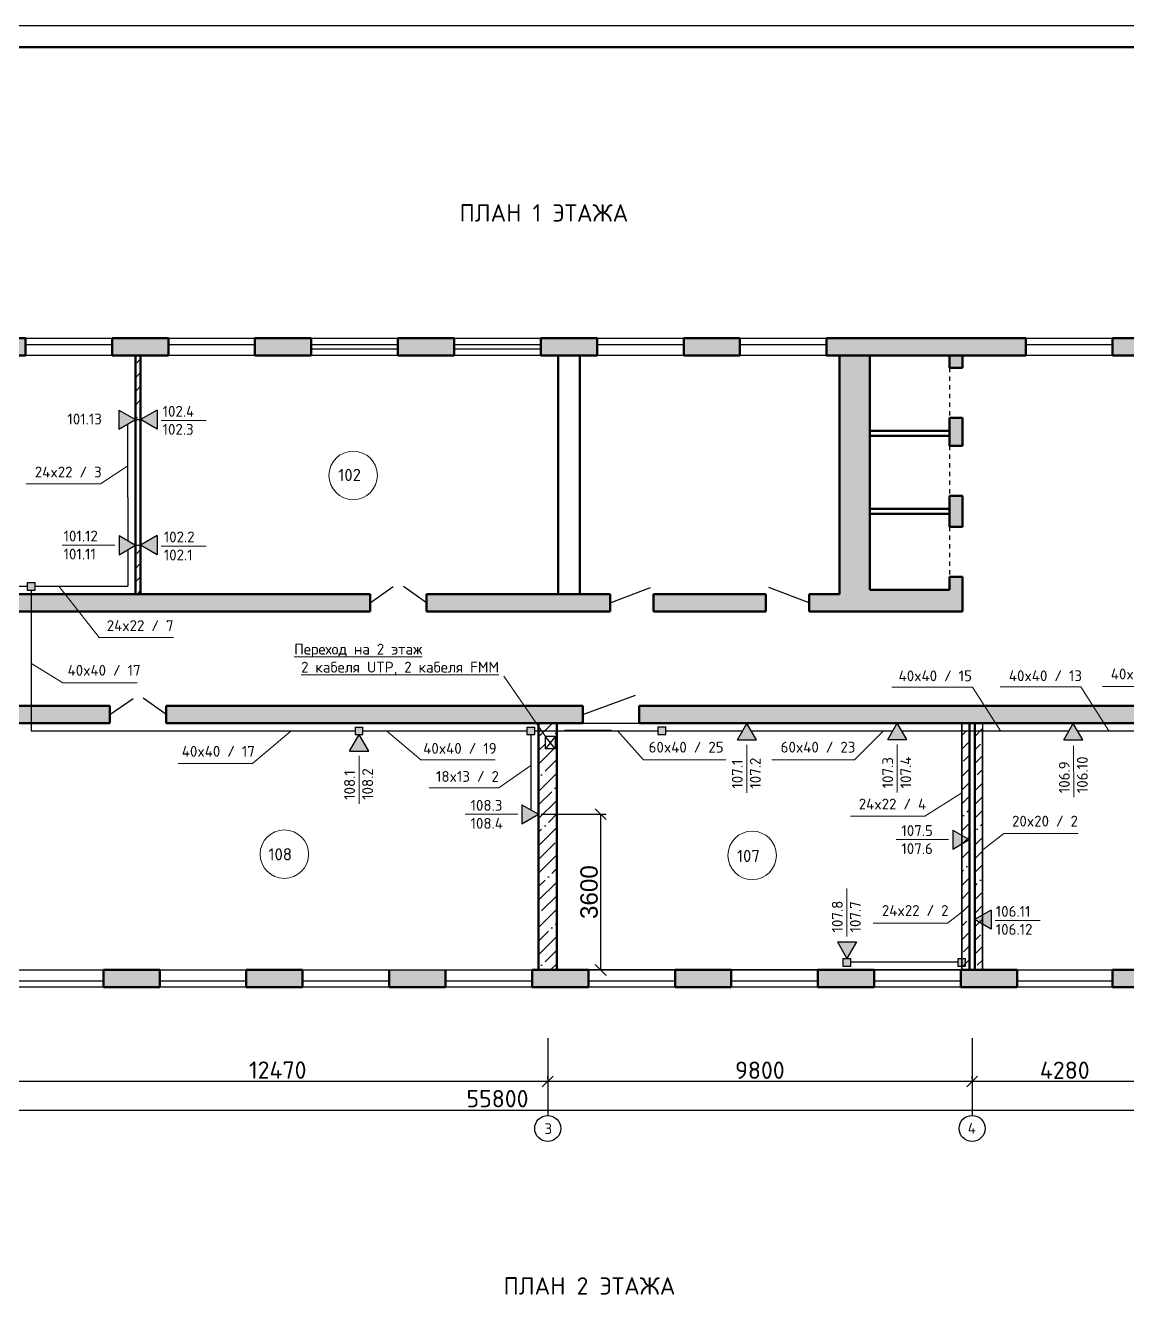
# Model space of a CAD drawing. Header units: millimetres. Extents: x -1090 to -245, y 2149 to 3399.
# Drawn here: x -780.8 to -526.3, y 3106.3 to 3399.4 of the extents above; entities that cross this region are included whole.
import ezdxf

# ---------------------------------------------------------------- set-up
doc = ezdxf.new("R2010")
doc.units = ezdxf.units.MM
doc.linetypes.add('JIS_02_1.0', pattern=[2, 1, -1])
for name, color, linetype, lineweight in [('LAN SKS', 200, 'Continuous', 25), ('lines', 246, 'Continuous', 9), ('Names', 40, 'Continuous', 13), ('NUM Room', 13, 'Continuous', 13), ('Shkaf', 176, 'Continuous', 40), ('Окна', 2, 'Continuous', 30), ('Стенки', 3, 'Continuous', 50)]:
    doc.layers.add(name, color=color, linetype=linetype, lineweight=lineweight)
for name, color, linetype in [('Ramka', 7, 'Continuous'), ('rozetki', 7, 'Continuous'), ('размеры', 130, 'Continuous')]:
    doc.layers.add(name, color=color, linetype=linetype)
doc.styles.add('lenka', font='isocpeur.ttf')
doc.styles.get("Standard").update_dxf_attribs({"font": 'arial.ttf'})
doc.dimstyles.new('100', dxfattribs={"dimtxt": 4, "dimasz": 2.5, "dimexe": 1.25, "dimexo": 0.625, "dimtad": 1, "dimdec": 0, "dimlfac": 100, "dimtxsty": 'Standard', "dimblk": 'OBLIQUE', "dimcen": 2.5, "dimadec": 0, "dimazin": 0, "dimtfac": 1, "dimtdec": 0, "dimtmove": 0, "dimatfit": 3, "dimldrblk": 'OPEN90', "dimfxl": 1, "dimarcsym": 0})

# ---------------------------------------------------------------- blocks, each defined once
blk = doc.blocks.new('_Oblique')
at = {"color": 0, "linetype": 'ByBlock', "lineweight": -2}
blk.add_line((-0.5, -0.5), (0.5, 0.5), dxfattribs=at)
blk = doc.blocks.new('*D7')
at = {"layer": 'размеры', "color": 0, "lineweight": -2, "transparency": 16777216}
for p, q in [((-660.21, 3165.56), (-660.21, 3154.29)), ((-784.91, 3156.16), (-784.91, 3156.79)), ((-660.21, 3155.54), (-784.91, 3155.54))]:
    blk.add_line(p, q, dxfattribs=at)
at = {"layer": 'размеры', "color": 0, "lineweight": -2, "transparency": 16777216, "xscale": 2.5, "yscale": 2.5, "zscale": 2.5, "rotation": 180}
blk.add_blockref('_Oblique', (-784.91, 3155.54), dxfattribs=at)
at = {"layer": 'размеры', "color": 0, "lineweight": -2, "transparency": 16777216, "xscale": 2.5, "yscale": 2.5, "zscale": 2.5}
blk.add_blockref('_Oblique', (-660.21, 3155.54), dxfattribs=at)
at = {"layer": 'размеры', "color": 0, "transparency": 16777216, "insert": (-722.56, 3158.19), "char_height": 4, "attachment_point": 5, "style": 'lenka'}
blk.add_mtext('12470', dxfattribs=at)
blk = doc.blocks.new('_Open90')
at = {"color": 0, "linetype": 'ByBlock', "lineweight": -2}
for p, q in [((0, 0), (-1, 0)), ((-0.5, 0.5), (0, 0)), ((0, 0), (-0.5, -0.5))]:
    blk.add_line(p, q, dxfattribs=at)
blk = doc.blocks.new('*D8')
at = {"layer": 'размеры', "color": 0, "lineweight": -2, "transparency": 16777216}
for p, q in [((-562.21, 3165.56), (-562.21, 3154.29)), ((-660.21, 3156.16), (-660.21, 3156.79)), ((-562.21, 3155.54), (-660.21, 3155.54))]:
    blk.add_line(p, q, dxfattribs=at)
at = {"layer": 'размеры', "color": 0, "lineweight": -2, "transparency": 16777216, "xscale": 2.5, "yscale": 2.5, "zscale": 2.5, "rotation": 180}
blk.add_blockref('_Oblique', (-660.21, 3155.54), dxfattribs=at)
at = {"layer": 'размеры', "color": 0, "lineweight": -2, "transparency": 16777216, "xscale": 2.5, "yscale": 2.5, "zscale": 2.5}
blk.add_blockref('_Oblique', (-562.21, 3155.54), dxfattribs=at)
at = {"layer": 'размеры', "color": 0, "transparency": 16777216, "insert": (-611.21, 3158.16), "char_height": 4, "attachment_point": 5, "style": 'lenka'}
blk.add_mtext('9800', dxfattribs=at)
blk = doc.blocks.new('*D9')
at = {"layer": 'размеры', "color": 0, "lineweight": -2, "transparency": 16777216}
for p, q in [((-519.41, 3165.56), (-519.41, 3154.29)), ((-562.21, 3156.16), (-562.21, 3156.79)), ((-519.41, 3155.54), (-562.21, 3155.54))]:
    blk.add_line(p, q, dxfattribs=at)
at = {"layer": 'размеры', "color": 0, "lineweight": -2, "transparency": 16777216, "xscale": 2.5, "yscale": 2.5, "zscale": 2.5, "rotation": 180}
blk.add_blockref('_Oblique', (-562.21, 3155.54), dxfattribs=at)
at = {"layer": 'размеры', "color": 0, "lineweight": -2, "transparency": 16777216, "xscale": 2.5, "yscale": 2.5, "zscale": 2.5}
blk.add_blockref('_Oblique', (-519.41, 3155.54), dxfattribs=at)
at = {"layer": 'размеры', "color": 0, "transparency": 16777216, "insert": (-540.81, 3158.16), "char_height": 4, "attachment_point": 5, "style": 'lenka'}
blk.add_mtext('4280', dxfattribs=at)
blk = doc.blocks.new('*D34')
at = {"layer": 'размеры', "color": 0, "lineweight": -2, "transparency": 16777216}
for p, q in [((-661.74, 3217.27), (-646.73, 3217.27)), ((-647.98, 3181.3), (-647.98, 3217.27)), ((-657.49, 3181.3), (-646.73, 3181.3))]:
    blk.add_line(p, q, dxfattribs=at)
at = {"layer": 'размеры', "color": 0, "lineweight": -2, "transparency": 16777216, "xscale": 2.5, "yscale": 2.5, "zscale": 2.5}
for p, rotation in [((-647.98, 3217.27), 90), ((-647.98, 3181.3), 270)]:
    blk.add_blockref('_Oblique', p, dxfattribs=dict(at, rotation=rotation))
at = {"layer": 'размеры', "color": 0, "transparency": 16777216, "insert": (-650.65, 3199.28), "char_height": 4, "attachment_point": 5, "rotation": 90}
blk.add_mtext('3600', dxfattribs=at)
blk = doc.blocks.new('*D40')
at = {"layer": 'размеры', "color": 0, "lineweight": -2, "transparency": 16777216}
for p, q in [((-950.81, 3165.56), (-950.81, 3147.72)), ((-392.81, 3165.56), (-392.81, 3147.72)), ((-950.81, 3148.97), (-392.81, 3148.97))]:
    blk.add_line(p, q, dxfattribs=at)
at = {"layer": 'размеры', "color": 0, "lineweight": -2, "transparency": 16777216, "xscale": 2.5, "yscale": 2.5, "zscale": 2.5, "rotation": 180}
blk.add_blockref('_Oblique', (-950.81, 3148.97), dxfattribs=at)
at = {"layer": 'размеры', "color": 0, "lineweight": -2, "transparency": 16777216, "xscale": 2.5, "yscale": 2.5, "zscale": 2.5}
blk.add_blockref('_Oblique', (-392.81, 3148.97), dxfattribs=at)
at = {"layer": 'размеры', "color": 0, "transparency": 16777216, "insert": (-671.81, 3151.59), "char_height": 4, "attachment_point": 5, "style": 'lenka'}
blk.add_mtext('55800', dxfattribs=at)

msp = doc.modelspace()

# ---------------------------------------------------------------- hatches: boundary and pattern name
at = {"ltscale": 60}
h = msp.add_hatch(dxfattribs=at)
h.set_pattern_fill('ANSI35', color=0, scale=0.7, style=0)
h.set_pattern_definition([(45, (-10.2303, 246.908), (-3.1430896, 3.1430896), []), (45, (-7.0872, 246.908), (-3.1430896, 3.1430896), [5.55625, -1.11125, 0, -1.11125])])
edge = h.paths.add_edge_path()
edge.add_line((-912.733, 3323.168), (-912.733, 3327.168))
edge.add_arc((-903.848, 3278.068), 49.897, 100.25723, 168.439)
edge.add_line((-952.733, 3288.068), (-951.314, 3288.103))
edge.add_line((-951.314, 3288.103), (-948.733, 3288.068))
edge.add_arc((-903.872, 3278.068), 45.962, 101.11588, 167.43367, ccw=False)
h.paths.add_polyline_path([(-879.733, 3327.168), (-892.733, 3327.168), (-892.733, 3323.168), (-879.733, 3323.168)])
h.paths.add_polyline_path([(-846.733, 3327.168), (-859.733, 3327.168), (-859.733, 3323.168), (-846.733, 3323.168)])
h.paths.add_polyline_path([(-813.733, 3327.168), (-826.733, 3327.168), (-826.733, 3323.168), (-813.733, 3323.168)])
h.paths.add_polyline_path([(-780.733, 3327.168), (-793.733, 3327.168), (-793.733, 3323.168), (-780.733, 3323.168)])
h.paths.add_polyline_path([(-747.733, 3327.168), (-760.733, 3327.168), (-760.733, 3323.168), (-747.733, 3323.168)])
h.paths.add_polyline_path([(-714.733, 3327.168), (-727.733, 3327.168), (-727.733, 3323.168), (-714.733, 3323.168)])
h.paths.add_polyline_path([(-681.733, 3327.168), (-694.733, 3327.168), (-694.733, 3323.168), (-681.733, 3323.168)])
h.paths.add_polyline_path([(-648.733, 3327.168), (-661.733, 3327.168), (-661.733, 3323.168), (-648.733, 3323.168)])
h.paths.add_polyline_path([(-615.733, 3327.168), (-628.733, 3327.168), (-628.733, 3323.168), (-615.733, 3323.168)])
h.paths.add_polyline_path([(-549.733, 3327.168), (-582.733, 3327.168), (-595.733, 3327.168), (-595.733, 3323.168), (-592.733, 3323.168), (-582.733, 3323.168), (-549.733, 3323.168)])
h.paths.add_polyline_path([(-516.733, 3327.168), (-529.733, 3327.168), (-529.733, 3323.168), (-516.733, 3323.168)])
h.paths.add_polyline_path([(-483.733, 3327.168), (-496.733, 3327.168), (-496.733, 3323.168), (-483.733, 3323.168)])
h.paths.add_polyline_path([(-450.733, 3327.168), (-463.733, 3327.168), (-463.733, 3323.168), (-450.733, 3323.168)])
edge = h.paths.add_edge_path()
edge.add_line((-430.733, 3327.168), (-430.733, 3323.168))
edge.add_arc((-439.594, 3278.068), 45.962, 12.56633, 78.88412, ccw=False)
edge.add_line((-394.733, 3288.068), (-390.733, 3288.068))
edge.add_arc((-439.618, 3278.068), 49.897, 11.561, 79.74277)
h.paths.add_polyline_path([(-390.819, 3268.068), (-390.733, 3268.068), (-390.733, 3279.068), (-394.814, 3279.103), (-394.814, 3268.103), (-442.933, 3268.068), (-442.933, 3264.068), (-390.819, 3264.347), (-390.819, 3268.254)])
edge = h.paths.add_edge_path()
edge.add_line((-390.733, 3218.268), (-392.233, 3218.268))
edge.add_line((-392.233, 3218.268), (-394.733, 3218.268))
edge.add_arc((-442.025, 3228.268), 48.337, 283.50918, 348.06047, ccw=False)
edge.add_line((-430.733, 3181.268), (-430.733, 3177.268))
edge.add_arc((-441.995, 3228.268), 52.229, 282.45295, 348.96169)
h.paths.add_polyline_path([(-450.733, 3181.268), (-463.733, 3181.268), (-463.733, 3177.268), (-450.733, 3177.268)])
h.paths.add_polyline_path([(-483.733, 3181.268), (-496.733, 3181.268), (-496.733, 3177.268), (-483.733, 3177.268)])
h.paths.add_polyline_path([(-516.733, 3181.268), (-529.733, 3181.268), (-529.733, 3177.268), (-516.733, 3177.268)])
h.paths.add_polyline_path([(-551.733, 3181.268), (-564.733, 3181.268), (-564.733, 3177.268), (-551.733, 3177.268)])
h.paths.add_polyline_path([(-584.733, 3181.268), (-597.733, 3181.268), (-597.733, 3177.268), (-584.733, 3177.268)])
h.paths.add_polyline_path([(-617.733, 3181.268), (-621.733, 3181.268), (-630.733, 3181.268), (-630.733, 3177.268), (-617.733, 3177.268)])
h.paths.add_polyline_path([(-650.733, 3181.268), (-663.733, 3181.268), (-663.733, 3177.268), (-650.733, 3177.268)])
h.paths.add_polyline_path([(-683.733, 3181.268), (-696.733, 3181.268), (-696.733, 3177.268), (-683.733, 3177.268)])
h.paths.add_polyline_path([(-716.733, 3181.268), (-729.733, 3181.268), (-729.733, 3177.268), (-716.733, 3177.268)])
h.paths.add_polyline_path([(-749.733, 3181.268), (-762.733, 3181.268), (-762.733, 3177.268), (-749.733, 3177.268)])
h.paths.add_polyline_path([(-782.733, 3181.268), (-795.733, 3181.268), (-795.733, 3177.268), (-782.733, 3177.268)])
h.paths.add_polyline_path([(-815.733, 3181.268), (-828.733, 3181.268), (-828.733, 3177.268), (-815.733, 3177.268)])
h.paths.add_polyline_path([(-848.733, 3181.268), (-861.733, 3181.268), (-861.733, 3177.268), (-848.733, 3177.268)])
h.paths.add_polyline_path([(-881.733, 3181.268), (-894.733, 3181.268), (-894.733, 3177.268), (-881.733, 3177.268)])
edge = h.paths.add_edge_path()
edge.add_line((-948.733, 3218.268), (-952.733, 3218.268))
edge.add_arc((-900.825, 3228.268), 52.862, 190.90438, 254.74613)
edge.add_line((-914.733, 3177.268), (-914.733, 3179.268))
edge.add_line((-914.733, 3179.268), (-914.733, 3181.268))
edge.add_arc((-900.718, 3228.268), 49.045, 191.76479, 253.3962, ccw=False)
h.paths.add_polyline_path([(-453.019, 3242.268), (-453.019, 3238.268), (-394.733, 3238.268), (-394.733, 3227.268), (-390.733, 3227.268), (-390.814, 3242.303), (-390.814, 3227.303), (-394.796, 3242.454)])
h.paths.add_polyline_path([(-948.814, 3242.268), (-882.696, 3238.268), (-825.133, 3238.268), (-825.133, 3242.268)])
h.paths.add_polyline_path([(-882.696, 3238.268), (-948.814, 3242.268), (-948.814, 3279.08), (-952.814, 3279.125), (-952.733, 3238.268), (-952.733, 3227.268), (-948.733, 3227.268), (-948.733, 3238.268)])
h = msp.add_hatch(dxfattribs=at)
h.set_pattern_fill('ANSI35', color=0, scale=0.7, style=0)
h.set_pattern_definition([(45, (-10.2507, 246.957), (-3.1430896, 3.1430896), []), (45, (-7.1076, 246.957), (-3.1430896, 3.1430896), [5.55625, -1.11125, 0, -1.11125])])
h.paths.add_polyline_path([(-828.703, 3268.117), (-948.814, 3268.117), (-948.814, 3264.117), (-828.703, 3264.117)])
h.paths.add_polyline_path([(-701.194, 3268.117), (-718.153, 3268.117), (-815.703, 3268.117), (-815.703, 3264.117), (-701.194, 3264.117)])
h.paths.add_polyline_path([(-761.314, 3242.303), (-810.153, 3242.317), (-810.153, 3238.309), (-785.353, 3238.309), (-785.353, 3238.317), (-784.153, 3238.317), (-784.153, 3238.309), (-761.314, 3238.303)])
h.paths.add_polyline_path([(-704.655, 3242.317), (-748.314, 3242.303), (-748.314, 3238.303), (-698.656, 3238.303)])
h.paths.add_polyline_path([(-664.848, 3242.317), (-704.655, 3242.317), (-698.656, 3238.303), (-661.853, 3238.303)])
h.paths.add_polyline_path([(-659.531, 3268.117), (-688.214, 3268.103), (-688.214, 3264.103), (-659.531, 3264.117)])
h.paths.add_polyline_path([(-645.753, 3268.117), (-652.753, 3268.117), (-659.531, 3268.117), (-659.531, 3264.117), (-645.753, 3264.117)])
h.paths.add_polyline_path([(-656.289, 3242.317), (-664.848, 3242.317), (-661.853, 3238.303), (-656.289, 3238.303)])
h.paths.add_polyline_path([(-652.053, 3242.317), (-656.289, 3242.317), (-656.289, 3238.303), (-652.053, 3238.303)])
h.paths.add_polyline_path([(-609.753, 3268.117), (-635.753, 3268.117), (-635.753, 3264.117), (-609.753, 3264.117)])
h.paths.add_polyline_path([(-578.414, 3242.317), (-592.753, 3242.317), (-639.053, 3242.317), (-639.053, 3238.317), (-579.753, 3238.317), (-572.437, 3238.317)])
h.paths.add_polyline_path([(-564.366, 3272.117), (-567.366, 3272.117), (-567.366, 3269.117), (-585.753, 3269.117), (-585.753, 3323.217), (-592.753, 3323.217), (-592.753, 3268.117), (-599.753, 3268.117), (-599.753, 3264.117), (-564.366, 3264.117)])
h.paths.add_polyline_path([(-462.953, 3242.317), (-513.753, 3242.317), (-546.753, 3242.317), (-578.414, 3242.317), (-572.437, 3238.317), (-562.753, 3238.317), (-546.753, 3238.317), (-513.753, 3238.317), (-462.953, 3238.317), (-462.953, 3240.317)])
h.paths.add_polyline_path([(-564.366, 3290.817), (-567.366, 3290.817), (-567.366, 3287.817), (-567.366, 3283.617), (-564.366, 3283.617)], flags=17)
h.paths.add_polyline_path([(-564.366, 3308.817), (-567.366, 3308.817), (-567.366, 3305.817), (-567.366, 3302.317), (-564.366, 3302.317)], flags=17)
h.paths.add_polyline_path([(-564.366, 3323.217), (-567.366, 3323.217), (-567.366, 3320.317), (-564.366, 3320.317)], flags=17)
h.paths.add_polyline_path([(-489.953, 3323.217), (-494.953, 3323.217), (-494.953, 3264.117), (-479.953, 3264.117), (-479.953, 3268.117), (-489.953, 3268.117)])
h.paths.add_polyline_path([(-452.953, 3268.117), (-469.953, 3268.117), (-469.953, 3264.117), (-452.953, 3264.117)])
h = msp.add_hatch(dxfattribs=at)
h.set_pattern_fill('ANSI35', color=0, scale=0.7, style=0)
h.paths.add_polyline_path([(-754.214, 3323.203), (-755.414, 3323.203), (-755.414, 3308.408), (-754.214, 3308.408)])
h = msp.add_hatch(dxfattribs=at)
h.set_pattern_fill('ANSI35', color=0, scale=0.7, style=0)
h.paths.add_polyline_path([(-754.214, 3279.402), (-754.215, 3279.402), (-755.407, 3279.401), (-755.414, 3279.397), (-755.414, 3268.103), (-754.214, 3268.103)])
h = msp.add_hatch(dxfattribs=at)
h.set_pattern_fill('ANSI35', color=0, scale=0.7, style=0)
h.paths.add_polyline_path([(-658.114, 3233.771), (-658.469, 3233.771), (-658.469, 3232.333), (-660.742, 3232.333), (-660.742, 3235.21), (-661.648, 3236.525), (-662.314, 3236.525), (-662.314, 3209.917), (-662.314, 3188.21), (-662.314, 3181.303), (-658.114, 3181.303)])
h.paths.add_polyline_path([(-658.114, 3236.525), (-661.648, 3236.525), (-660.742, 3235.21), (-658.469, 3235.21), (-658.469, 3233.771), (-658.114, 3233.771)], flags=17)
h.paths.add_polyline_path([(-658.114, 3238.303), (-659.314, 3238.303), (-662.314, 3238.303), (-662.314, 3237.492), (-661.648, 3236.525), (-658.114, 3236.525)])
h.paths.add_polyline_path([(-662.314, 3237.492), (-662.314, 3236.525), (-661.648, 3236.525)])
h = msp.add_hatch(dxfattribs=at)
h.set_pattern_fill('ANSI35', color=0, scale=0.7, style=0)
h.paths.add_polyline_path([(-564.592, 3238.303), (-562.814, 3238.303), (-562.814, 3181.303), (-564.592, 3181.303)])
h.paths.add_polyline_path([(-561.614, 3238.303), (-559.836, 3238.303), (-559.836, 3181.303), (-561.614, 3181.303)])
at = {"layer": 'rozetki'}
h = msp.add_hatch(color=0, dxfattribs=at)
h.paths.add_polyline_path([(-944.96, 3272.396), (-944.96, 3276.812), (-948.766, 3274.633)])
h.paths.add_polyline_path([(-903.187, 3271.973), (-907.603, 3271.973), (-905.424, 3268.166)])
h.paths.add_polyline_path([(-863.303, 3271.975), (-867.719, 3271.975), (-865.54, 3268.169)])
h.paths.add_polyline_path([(-935.91, 3305.693), (-932.837, 3308.864), (-937.086, 3309.948)])
h.paths.add_polyline_path([(-755.414, 3279.397), (-755.414, 3279.406), (-759.213, 3281.58), (-759.213, 3277.164)])
h.paths.add_polyline_path([(-750.409, 3281.581), (-754.214, 3279.403), (-754.214, 3279.402), (-750.409, 3277.165)])
h.paths.add_polyline_path([(-759.223, 3306.171), (-755.417, 3308.408), (-759.223, 3310.587)])
h.paths.add_polyline_path([(-750.409, 3310.579), (-754.214, 3308.401), (-754.214, 3308.4), (-750.409, 3306.163)])
h.paths.add_polyline_path([(-703.781, 3235.643), (-705.96, 3231.836), (-701.544, 3231.836)])
h.paths.add_polyline_path([(-666.167, 3215.028), (-662.361, 3217.265), (-666.167, 3219.444)])
h.paths.add_polyline_path([(-614.238, 3238.231), (-616.416, 3234.425), (-612, 3234.425)])
h.paths.add_polyline_path([(-577.256, 3234.498), (-579.493, 3238.303), (-579.495, 3238.303), (-581.672, 3234.498)])
h.paths.add_polyline_path([(-566.674, 3209.203), (-562.868, 3211.44), (-566.674, 3213.618)])
h.paths.add_polyline_path([(-593.327, 3187.772), (-591.149, 3183.966), (-588.911, 3187.772)])
h.paths.add_polyline_path([(-557.832, 3190.689), (-557.832, 3195.105), (-561.614, 3192.941), (-561.614, 3192.912)])
h.paths.add_polyline_path([(-536.606, 3234.436), (-538.844, 3238.242), (-541.022, 3234.436)])
h.paths.add_polyline_path([(-499.798, 3238.3), (-501.976, 3234.494), (-497.56, 3234.494)])
h.paths.add_polyline_path([(-512.297, 3190.583), (-516.103, 3188.404), (-512.297, 3186.167)])
h.paths.add_polyline_path([(-465.517, 3185.634), (-461.711, 3187.872), (-465.517, 3190.05)])
h.paths.add_polyline_path([(-465.526, 3212.763), (-461.72, 3215), (-465.526, 3217.179)])
h.paths.add_polyline_path([(-454.014, 3185.642), (-454.014, 3190.058), (-457.815, 3187.882), (-457.815, 3187.876)])
h.paths.add_polyline_path([(-455.097, 3228.346), (-451.291, 3226.109), (-451.291, 3230.525)])
h.paths.add_polyline_path([(-401.315, 3235.684), (-401.315, 3231.268), (-397.509, 3233.506)])
h.paths.add_polyline_path([(-793.824, 3312.77), (-793.824, 3308.354), (-790.018, 3310.592)])
h = msp.add_hatch(color=0, dxfattribs=at)
h.paths.add_polyline_path([(-831.558, 3270.743), (-833.358, 3270.743), (-833.358, 3268.999), (-831.558, 3268.999)])
h.paths.add_polyline_path([(-778.59, 3270.741), (-780.39, 3270.741), (-780.39, 3268.997), (-778.59, 3268.997)])
h.paths.add_polyline_path([(-788.209, 3311.553), (-790.009, 3311.553), (-790.009, 3309.809), (-788.209, 3309.809)])
h.paths.add_polyline_path([(-702.879, 3237.389), (-704.679, 3237.389), (-704.679, 3235.645), (-702.879, 3235.645)])
h.paths.add_polyline_path([(-663.205, 3237.385), (-665.005, 3237.385), (-665.005, 3235.641), (-663.205, 3235.641)])
h.paths.add_polyline_path([(-632.965, 3237.414), (-634.765, 3237.414), (-634.765, 3235.67), (-632.965, 3235.67)])
h.paths.add_polyline_path([(-563.716, 3183.951), (-565.516, 3183.951), (-565.516, 3182.207), (-563.716, 3182.207)])
h.paths.add_polyline_path([(-590.232, 3183.959), (-592.032, 3183.959), (-592.032, 3182.215), (-590.232, 3182.215)])
h.paths.add_polyline_path([(-516.151, 3237.401), (-517.951, 3237.401), (-517.951, 3235.657), (-516.151, 3235.657)])
h.paths.add_polyline_path([(-516.121, 3189.271), (-517.921, 3189.271), (-517.921, 3187.527), (-516.121, 3187.527)])
h.paths.add_polyline_path([(-459.902, 3188.833), (-461.702, 3188.833), (-461.702, 3187.089), (-459.902, 3187.089)])
h.paths.add_polyline_path([(-459.911, 3215.962), (-461.712, 3215.962), (-461.712, 3214.218), (-459.911, 3214.218)])
h.paths.add_polyline_path([(-455.114, 3229.213), (-456.915, 3229.213), (-456.915, 3227.469), (-455.114, 3227.469)])
h.paths.add_polyline_path([(-395.701, 3234.467), (-397.501, 3234.467), (-397.501, 3232.723), (-395.701, 3232.723)])
h.paths.add_polyline_path([(-480.1, 3237.408), (-481.001, 3236.536), (-480.1, 3235.664)])
h.paths.add_polyline_path([(-480.1, 3237.408), (-481.901, 3237.408), (-481.001, 3236.536)])
h.paths.add_polyline_path([(-481.001, 3236.536), (-481.901, 3237.408), (-481.901, 3235.664)])
h.paths.add_polyline_path([(-481.001, 3236.536), (-481.901, 3235.664), (-480.1, 3235.664)])

# ---------------------------------------------------------------- linework, layer by layer
at = {"color": 0, "linetype": 'JIS_02_1.0'}
for p, q in [((-567.427, 3320.303), (-567.427, 3308.803)), ((-567.427, 3302.303), (-567.427, 3290.803)), ((-567.427, 3283.603), (-567.427, 3272.103))]:
    msp.add_line(p, q, dxfattribs=at)
at = {"color": 0}
for p, q in [((-701.214, 3266.103), (-695.892, 3269.834)), ((-688.214, 3266.103), (-693.513, 3269.867)), ((-645.814, 3266.103), (-636.442, 3269.591)), ((-599.814, 3266.103), (-609.185, 3269.594)), ((-761.314, 3240.303), (-755.973, 3244.006)), ((-748.314, 3240.303), (-753.615, 3244.065)), ((-652.114, 3240.303), (-639.902, 3244.759))]:
    msp.add_line(p, q, dxfattribs=at)
at = {"color": 0, "lineweight": 9}
msp.add_line((-660.742, 3235.21), (-670.335, 3249.139), dxfattribs=at)
at = {"color": 0, "lineweight": 25}
for p, q in [((-658.469, 3235.21), (-660.742, 3235.21)), ((-658.469, 3235.21), (-660.742, 3232.333)), ((-658.469, 3232.333), (-660.742, 3235.21)), ((-660.742, 3232.333), (-660.742, 3235.21)), ((-658.469, 3235.21), (-658.469, 3232.333)), ((-658.469, 3232.333), (-660.742, 3232.333))]:
    msp.add_line(p, q, dxfattribs=at)
at = {"color": 0, "ltscale": 100}
for points in [[(-658.114, 3238.303), (-564.592, 3238.303), (-564.592, 3181.303), (-658.114, 3181.303)], [(-564.592, 3238.303), (-562.814, 3238.303), (-562.814, 3181.303), (-564.592, 3181.303)], [(-561.614, 3238.303), (-559.836, 3238.303), (-559.836, 3181.303), (-561.614, 3181.303)]]:
    msp.add_lwpolyline(points, close=True, dxfattribs=at)
at = {"layer": 'LAN SKS', "color": 0}
for p, q in [((-757.191, 3290.376), (-757.191, 3307.365)), ((-755.417, 3308.408), (-754.214, 3308.408)), ((-757.191, 3290.376), (-757.191, 3280.423)), ((-755.407, 3279.401), (-754.215, 3279.402)), ((-757.191, 3278.352), (-757.191, 3269.88)), ((-831.558, 3269.88), (-780.39, 3269.88)), ((-779.49, 3268.997), (-779.49, 3236.525)), ((-778.59, 3269.88), (-757.191, 3269.88)), ((-779.49, 3236.525), (-704.679, 3236.525)), ((-702.879, 3236.525), (-665.005, 3236.525)), ((-664.092, 3235.641), (-664.092, 3218.256)), ((-663.205, 3236.525), (-656.333, 3236.525)), ((-645.468, 3236.525), (-634.765, 3236.525)), ((-632.965, 3236.525), (-615.214, 3236.525)), ((-613.235, 3236.525), (-580.513, 3236.525)), ((-578.448, 3236.525), (-539.826, 3236.525)), ((-564.592, 3236.525), (-564.592, 3212.427)), ((-559.836, 3181.303), (-559.836, 3236.525)), ((-537.834, 3236.525), (-517.951, 3236.525)), ((-564.592, 3210.426), (-564.592, 3181.303)), ((-565.516, 3183.08), (-590.232, 3183.08))]:
    msp.add_line(p, q, dxfattribs=at)
at = {"layer": 'lines', "color": 0}
for p, q in [((-749.481, 3308.189), (-739.068, 3308.189)), ((-763.492, 3293.508), (-757.191, 3297.724)), ((-780.663, 3293.508), (-763.492, 3293.508)), ((-760.18, 3279.401), (-772.307, 3279.401)), ((-749.48, 3279.19), (-739.068, 3279.19)), ((-763.817, 3258.048), (-773.116, 3269.88)), ((-763.817, 3258.048), (-746.646, 3258.048)), ((-772.215, 3247.622), (-779.557, 3252.136)), ((-772.215, 3247.622), (-755.044, 3247.622)), ((-562.135, 3246.634), (-580.725, 3246.634)), ((-562.135, 3246.634), (-555.675, 3236.525)), ((-537.103, 3246.653), (-555.693, 3246.653)), ((-537.103, 3246.653), (-530.643, 3236.544)), ((-513.468, 3246.763), (-532.058, 3246.763)), ((-728.371, 3228.994), (-719.48, 3236.525)), ((-689.497, 3229.789), (-697.467, 3236.525)), ((-638.082, 3229.828), (-644.121, 3236.525)), ((-589.397, 3229.821), (-582.641, 3236.525)), ((-614.223, 3222.234), (-614.223, 3233.31)), ((-579.479, 3222.308), (-579.479, 3233.384)), ((-538.716, 3221.191), (-538.772, 3233.054)), ((-703.767, 3219.646), (-703.767, 3230.722)), ((-689.497, 3229.789), (-672.326, 3229.789)), ((-638.082, 3229.828), (-619.054, 3229.828)), ((-589.397, 3229.821), (-608.474, 3229.821)), ((-745.542, 3228.994), (-728.371, 3228.994)), ((-671.521, 3223.342), (-664.092, 3228.54)), ((-687.585, 3223.342), (-671.521, 3223.342)), ((-573.097, 3216.813), (-564.592, 3222.239)), ((-667.134, 3217.265), (-679.261, 3217.265)), ((-590.268, 3216.813), (-573.097, 3216.813)), ((-554.862, 3212.821), (-559.699, 3209.046)), ((-554.862, 3212.821), (-537.691, 3212.821)), ((-567.641, 3211.44), (-579.768, 3211.44)), ((-591.134, 3189.034), (-591.134, 3200.11)), ((-567.896, 3192.113), (-564.592, 3194.623)), ((-585.067, 3192.113), (-567.896, 3192.113)), ((-556.904, 3192.715), (-546.491, 3192.715))]:
    msp.add_line(p, q, dxfattribs=at)
at = {"layer": 'NUM Room', "color": 0}
for centre in [(-705.134, 3295.482), (-721.022, 3208.041), (-612.991, 3207.759)]:
    msp.add_circle(centre, 5.6, dxfattribs=at)
at = {"layer": 'Ramka', "color": 0, "linetype": 'Continuous'}
msp.add_line((-1090.319, 3399.39), (-249.319, 3399.39), dxfattribs=at)
at = {"layer": 'Ramka', "color": 0, "lineweight": 50}
msp.add_line((-1070.319, 3394.39), (-254.319, 3394.39), dxfattribs=at)
at = {"layer": 'rozetki', "color": 0}
for p, q in [((-759.223, 3310.587), (-759.223, 3306.171)), ((-759.223, 3310.587), (-755.417, 3308.408)), ((-750.409, 3310.579), (-754.216, 3308.401)), ((-750.409, 3310.579), (-750.409, 3306.163)), ((-759.223, 3306.171), (-755.417, 3308.408)), ((-750.409, 3306.163), (-754.216, 3308.401)), ((-759.213, 3281.58), (-759.213, 3277.164)), ((-759.213, 3281.58), (-755.407, 3279.401)), ((-759.213, 3277.164), (-755.407, 3279.401)), ((-750.409, 3281.581), (-754.215, 3279.402)), ((-750.409, 3277.165), (-754.215, 3279.402)), ((-750.409, 3281.581), (-750.409, 3277.165)), ((-780.39, 3270.741), (-780.39, 3268.997)), ((-780.39, 3270.741), (-778.59, 3270.741)), ((-778.59, 3268.997), (-778.59, 3270.741)), ((-780.39, 3268.997), (-778.59, 3268.997)), ((-616.416, 3234.425), (-614.238, 3238.231)), ((-612, 3234.425), (-614.238, 3238.231)), ((-581.672, 3234.498), (-579.494, 3238.305)), ((-577.256, 3234.498), (-579.494, 3238.305)), ((-541.022, 3234.436), (-538.844, 3238.242)), ((-536.606, 3234.436), (-538.844, 3238.242)), ((-705.96, 3231.836), (-703.781, 3235.643)), ((-704.679, 3237.389), (-704.679, 3235.645)), ((-704.679, 3237.389), (-702.879, 3237.389)), ((-704.679, 3235.645), (-702.879, 3235.645)), ((-701.544, 3231.836), (-703.781, 3235.643)), ((-702.879, 3235.645), (-702.879, 3237.389)), ((-665.005, 3237.385), (-665.005, 3235.641)), ((-665.005, 3237.385), (-663.205, 3237.385)), ((-665.005, 3235.641), (-663.205, 3235.641)), ((-663.205, 3235.641), (-663.205, 3237.385)), ((-634.765, 3237.414), (-634.765, 3235.67)), ((-634.765, 3237.414), (-632.965, 3237.414)), ((-634.765, 3235.67), (-632.965, 3235.67)), ((-632.965, 3235.67), (-632.965, 3237.414)), ((-616.416, 3234.425), (-612, 3234.425)), ((-581.672, 3234.498), (-577.256, 3234.498)), ((-541.022, 3234.436), (-536.606, 3234.436)), ((-705.96, 3231.836), (-701.544, 3231.836)), ((-666.167, 3219.444), (-666.167, 3215.028)), ((-666.167, 3219.444), (-662.361, 3217.265)), ((-666.167, 3215.028), (-662.361, 3217.265)), ((-566.674, 3213.618), (-566.674, 3209.203)), ((-566.674, 3213.618), (-562.868, 3211.44)), ((-566.674, 3209.203), (-562.868, 3211.44)), ((-557.832, 3195.105), (-561.639, 3192.927)), ((-557.832, 3195.105), (-557.832, 3190.689)), ((-557.832, 3190.689), (-561.639, 3192.927)), ((-593.327, 3187.772), (-588.911, 3187.772)), ((-593.327, 3187.772), (-591.149, 3183.966)), ((-588.911, 3187.772), (-591.149, 3183.966)), ((-592.032, 3183.959), (-592.032, 3182.215)), ((-592.032, 3183.959), (-590.232, 3183.959)), ((-590.232, 3182.215), (-590.232, 3183.959)), ((-565.516, 3183.951), (-565.516, 3182.207)), ((-565.516, 3183.951), (-563.716, 3183.951)), ((-563.716, 3182.207), (-563.716, 3183.951)), ((-592.032, 3182.215), (-590.232, 3182.215)), ((-565.516, 3182.207), (-563.716, 3182.207))]:
    msp.add_line(p, q, dxfattribs=at)
at = {"layer": 'Shkaf', "color": 0}
msp.add_line((-645.468, 3236.525), (-656.333, 3236.525), dxfattribs=at)
at = {"layer": 'Окна', "color": 0}
for p, q in [((-780.814, 3327.203), (-760.814, 3327.203)), ((-747.814, 3327.203), (-727.814, 3327.203)), ((-714.814, 3327.203), (-694.814, 3327.203)), ((-714.814, 3327.203), (-694.814, 3327.203)), ((-694.814, 3327.203), (-681.814, 3327.203)), ((-681.814, 3327.203), (-661.814, 3327.203)), ((-681.814, 3327.203), (-661.814, 3327.203)), ((-648.814, 3327.203), (-628.814, 3327.203)), ((-615.814, 3327.203), (-595.814, 3327.203)), ((-549.814, 3327.203), (-529.814, 3327.203)), ((-780.814, 3325.703), (-760.814, 3325.703)), ((-760.814, 3323.203), (-780.814, 3323.203)), ((-747.814, 3325.703), (-727.814, 3325.703)), ((-727.814, 3323.203), (-747.814, 3323.203)), ((-714.814, 3325.703), (-694.814, 3325.703)), ((-714.814, 3324.703), (-694.814, 3324.703)), ((-694.814, 3323.203), (-714.814, 3323.203)), ((-694.814, 3323.203), (-714.814, 3323.203)), ((-681.814, 3325.703), (-661.814, 3325.703)), ((-681.814, 3324.703), (-661.814, 3324.703)), ((-661.814, 3323.203), (-681.814, 3323.203)), ((-661.814, 3323.203), (-681.814, 3323.203)), ((-648.814, 3325.703), (-628.814, 3325.703)), ((-628.814, 3323.203), (-648.814, 3323.203)), ((-615.814, 3325.703), (-595.814, 3325.703)), ((-595.814, 3323.203), (-615.814, 3323.203)), ((-549.814, 3325.703), (-529.814, 3325.703)), ((-529.814, 3323.203), (-549.814, 3323.203)), ((-782.814, 3181.303), (-762.814, 3181.303)), ((-749.814, 3181.303), (-729.814, 3181.303)), ((-716.814, 3181.303), (-696.814, 3181.303)), ((-696.814, 3181.303), (-683.814, 3181.303)), ((-683.814, 3181.303), (-663.814, 3181.303)), ((-650.814, 3181.303), (-630.814, 3181.303)), ((-617.814, 3181.303), (-597.814, 3181.303)), ((-584.814, 3181.303), (-564.814, 3181.303)), ((-551.814, 3181.303), (-529.814, 3181.303)), ((-782.814, 3178.803), (-762.814, 3178.803)), ((-762.814, 3177.303), (-782.814, 3177.303)), ((-749.814, 3178.803), (-729.814, 3178.803)), ((-729.814, 3177.303), (-749.814, 3177.303)), ((-716.814, 3178.803), (-696.814, 3178.803)), ((-696.814, 3177.303), (-716.814, 3177.303)), ((-683.814, 3178.803), (-663.814, 3178.803)), ((-663.814, 3177.303), (-683.814, 3177.303)), ((-650.814, 3178.803), (-630.814, 3178.803)), ((-630.814, 3177.303), (-650.814, 3177.303)), ((-617.814, 3178.803), (-597.814, 3178.803)), ((-597.814, 3177.303), (-617.814, 3177.303)), ((-584.814, 3178.803), (-564.814, 3178.803)), ((-564.814, 3177.303), (-584.814, 3177.303)), ((-551.814, 3178.803), (-529.814, 3178.803)), ((-529.814, 3177.303), (-551.814, 3177.303))]:
    msp.add_line(p, q, dxfattribs=at)
at = {"layer": 'размеры', "color": 0}
for p, q in [((-660.214, 3155.536), (-660.214, 3147.716)), ((-562.214, 3155.537), (-562.214, 3147.717))]:
    msp.add_line(p, q, dxfattribs=at)
for centre in [(-660.214, 3144.716), (-562.214, 3144.717)]:
    msp.add_circle(centre, 3, dxfattribs=at)
at = {"layer": 'Стенки', "color": 0}
for p, q in [((-780.814, 3327.203), (-793.814, 3327.203)), ((-780.814, 3323.203), (-780.814, 3327.203)), ((-760.814, 3327.203), (-760.814, 3323.203)), ((-747.814, 3327.203), (-760.814, 3327.203)), ((-747.814, 3323.203), (-747.814, 3327.203)), ((-727.814, 3327.203), (-727.814, 3323.203)), ((-714.814, 3327.203), (-727.814, 3327.203)), ((-714.814, 3323.203), (-714.814, 3327.203)), ((-694.814, 3327.203), (-694.814, 3323.203)), ((-681.814, 3327.203), (-694.814, 3327.203)), ((-694.814, 3327.203), (-694.814, 3323.203)), ((-681.814, 3323.203), (-681.814, 3327.203)), ((-681.814, 3323.203), (-681.814, 3327.203)), ((-661.814, 3327.203), (-661.814, 3323.203)), ((-648.814, 3327.203), (-661.814, 3327.203)), ((-648.814, 3323.203), (-648.814, 3327.203)), ((-628.814, 3327.203), (-628.814, 3323.203)), ((-615.814, 3327.203), (-628.814, 3327.203)), ((-615.814, 3323.203), (-615.814, 3327.203)), ((-595.814, 3327.203), (-595.814, 3323.203)), ((-582.814, 3327.203), (-595.814, 3327.203)), ((-549.814, 3327.203), (-582.814, 3327.203)), ((-549.814, 3323.203), (-549.814, 3327.203)), ((-529.814, 3327.203), (-529.814, 3323.203)), ((-516.814, 3327.203), (-529.814, 3327.203)), ((-793.814, 3323.203), (-780.814, 3323.203)), ((-760.814, 3323.203), (-747.814, 3323.203)), ((-755.414, 3323.203), (-755.414, 3268.103)), ((-754.214, 3268.103), (-754.214, 3323.203)), ((-727.814, 3323.203), (-714.814, 3323.203)), ((-718.214, 3323.203), (-719.414, 3323.203)), ((-694.814, 3323.203), (-681.814, 3323.203)), ((-694.814, 3323.203), (-681.814, 3323.203)), ((-661.814, 3323.203), (-648.814, 3323.203)), ((-657.814, 3323.203), (-657.814, 3268.103)), ((-652.814, 3268.103), (-652.814, 3323.203)), ((-628.814, 3323.203), (-615.814, 3323.203)), ((-595.814, 3323.203), (-582.814, 3323.203)), ((-595.814, 3323.203), (-592.814, 3323.203)), ((-592.814, 3323.203), (-592.814, 3268.103)), ((-585.814, 3269.103), (-585.814, 3323.203)), ((-585.814, 3323.203), (-583.814, 3323.203)), ((-582.814, 3323.203), (-549.814, 3323.203)), ((-567.427, 3320.303), (-567.427, 3323.203)), ((-564.427, 3323.203), (-564.427, 3320.303)), ((-560.814, 3323.203), (-557.814, 3323.203)), ((-529.814, 3323.203), (-516.814, 3323.203)), ((-564.427, 3320.303), (-567.427, 3320.303)), ((-567.427, 3302.303), (-567.427, 3308.803)), ((-567.427, 3305.803), (-567.427, 3308.803)), ((-567.427, 3308.803), (-564.427, 3308.803)), ((-564.427, 3308.803), (-564.427, 3302.303)), ((-585.814, 3305.203), (-585.814, 3305.803)), ((-585.814, 3305.803), (-567.427, 3305.803)), ((-567.427, 3304.603), (-585.814, 3304.603)), ((-564.427, 3302.303), (-567.427, 3302.303)), ((-567.427, 3283.603), (-567.427, 3290.803)), ((-567.427, 3287.803), (-567.427, 3290.803)), ((-567.427, 3290.803), (-564.427, 3290.803)), ((-564.427, 3290.803), (-564.427, 3283.603)), ((-585.814, 3287.203), (-585.814, 3287.803)), ((-585.814, 3287.803), (-567.427, 3287.803)), ((-567.427, 3286.603), (-585.814, 3286.603)), ((-567.427, 3283.603), (-564.427, 3283.603)), ((-567.427, 3272.103), (-564.427, 3272.103)), ((-567.427, 3272.103), (-567.427, 3269.103)), ((-564.427, 3272.103), (-564.427, 3264.103)), ((-782.314, 3268.103), (-764.314, 3268.103)), ((-701.214, 3268.103), (-764.314, 3268.103)), ((-718.214, 3268.103), (-701.214, 3268.103)), ((-701.214, 3268.103), (-701.214, 3264.103)), ((-645.814, 3268.103), (-688.214, 3268.103)), ((-688.214, 3264.103), (-688.214, 3268.103)), ((-657.814, 3268.103), (-653.814, 3268.103)), ((-652.814, 3268.103), (-645.814, 3268.103)), ((-645.814, 3268.103), (-645.814, 3264.103)), ((-609.814, 3268.103), (-635.814, 3268.103)), ((-635.814, 3264.103), (-635.814, 3268.103)), ((-609.814, 3264.103), (-609.814, 3268.103)), ((-592.814, 3268.103), (-599.814, 3268.103)), ((-592.814, 3268.103), (-599.814, 3268.103)), ((-599.814, 3268.103), (-599.814, 3264.103)), ((-592.814, 3268.103), (-592.814, 3268.103)), ((-585.814, 3269.103), (-567.427, 3269.103)), ((-815.764, 3264.103), (-764.314, 3264.103)), ((-764.314, 3264.103), (-701.214, 3264.103)), ((-688.214, 3264.103), (-645.814, 3264.103)), ((-635.814, 3264.103), (-609.814, 3264.103)), ((-599.814, 3264.103), (-564.427, 3264.103)), ((-810.214, 3242.303), (-761.314, 3242.303)), ((-761.314, 3242.303), (-761.314, 3238.303)), ((-748.314, 3242.303), (-652.114, 3242.303)), ((-748.314, 3238.303), (-748.314, 3242.303)), ((-652.114, 3238.303), (-652.114, 3242.303)), ((-639.114, 3242.303), (-592.814, 3242.303)), ((-639.114, 3242.303), (-639.114, 3238.303)), ((-592.814, 3242.303), (-533.814, 3242.303)), ((-533.814, 3242.303), (-513.814, 3242.303)), ((-761.314, 3238.303), (-810.214, 3238.303)), ((-652.114, 3238.303), (-748.314, 3238.303)), ((-718.214, 3238.303), (-719.414, 3238.303)), ((-663.314, 3238.303), (-662.114, 3238.303)), ((-662.314, 3209.917), (-662.314, 3238.303)), ((-659.314, 3238.303), (-658.114, 3238.303)), ((-658.114, 3238.303), (-658.114, 3211.117)), ((-579.814, 3238.303), (-639.114, 3238.303)), ((-626.014, 3238.303), (-624.814, 3238.303)), ((-533.814, 3238.303), (-579.814, 3238.303)), ((-562.814, 3238.303), (-579.814, 3238.303)), ((-562.814, 3181.303), (-562.814, 3238.303)), ((-561.614, 3181.303), (-561.614, 3238.303)), ((-513.814, 3238.303), (-533.814, 3238.303)), ((-662.314, 3188.21), (-662.314, 3209.917)), ((-658.114, 3211.117), (-658.114, 3181.303)), ((-662.314, 3181.303), (-662.314, 3188.21)), ((-762.814, 3181.303), (-762.814, 3177.303)), ((-749.814, 3181.303), (-762.814, 3181.303)), ((-749.814, 3177.303), (-749.814, 3181.303)), ((-729.814, 3181.303), (-729.814, 3177.303)), ((-716.814, 3181.303), (-729.814, 3181.303)), ((-716.814, 3177.303), (-716.814, 3181.303)), ((-696.814, 3181.303), (-696.814, 3177.303)), ((-683.814, 3177.303), (-683.814, 3181.303)), ((-663.814, 3181.303), (-663.814, 3177.303)), ((-650.814, 3181.303), (-663.814, 3181.303)), ((-650.814, 3177.303), (-650.814, 3181.303)), ((-630.814, 3181.303), (-630.814, 3177.303)), ((-617.814, 3181.303), (-630.814, 3181.303)), ((-617.814, 3181.303), (-621.814, 3181.303)), ((-617.814, 3177.303), (-617.814, 3181.303)), ((-597.814, 3181.303), (-597.814, 3177.303)), ((-584.814, 3181.303), (-597.814, 3181.303)), ((-584.814, 3177.303), (-584.814, 3181.303)), ((-564.814, 3181.303), (-564.814, 3177.303)), ((-564.814, 3181.303), (-551.814, 3181.303)), ((-562.814, 3181.303), (-561.614, 3181.303)), ((-551.814, 3177.303), (-551.814, 3181.303)), ((-516.814, 3181.303), (-529.814, 3181.303)), ((-529.814, 3181.303), (-529.814, 3177.303)), ((-762.814, 3177.303), (-749.814, 3177.303)), ((-729.814, 3177.303), (-716.814, 3177.303)), ((-696.814, 3177.303), (-683.814, 3177.303)), ((-663.814, 3177.303), (-650.814, 3177.303)), ((-630.814, 3177.303), (-617.814, 3177.303)), ((-597.814, 3177.303), (-584.814, 3177.303)), ((-564.814, 3177.303), (-551.814, 3177.303)), ((-529.814, 3177.303), (-516.814, 3177.303))]:
    msp.add_line(p, q, dxfattribs=at)

# ---------------------------------------------------------------- texts
at = {"color": 7, "char_height": 4, "width": 149.63328, "attachment_point": 1, "style": 'lenka'}
for s, insert in [('ПЛАН 1 ЭТАЖА', (-680.59, 3358.089)), ('{\\C256;ПЛАН 2 ЭТАЖА}', (-670.428, 3110.358))]:
    msp.add_mtext(s, dxfattribs=dict(at, insert=insert))
at = {"color": 0, "lineweight": 9, "insert": (-718.752, 3256.631), "char_height": 2.5, "width": 82.55139, "attachment_point": 1, "style": 'lenka'}
msp.add_mtext('{\\LПереход на 2 этаж\\P 2 кабеля UTP, 2 кабеля FMM}', dxfattribs=at)
at = {"layer": 'Names', "color": 0, "char_height": 2.5, "attachment_point": 1, "style": 'lenka'}
for s, insert, width in [('102.4\\P102.3', (-749.148, 3311.54), 2.64715), ('101.13', (-771.132, 3309.762), 2.64715), ('24x22 / 3', (-778.654, 3297.518), 22.81694), ('101.12\\P101.11', (-772.019, 3282.748), 2.64715), ('102.2\\P102.1', (-748.873, 3282.537), 2.64715), ('24x22 / 7', (-762.052, 3262.061), 15.79047), ('40x40 / 17', (-771.093, 3251.745), 20.08056), ('40x40 / 15', (-579.176, 3250.464), 16.95993), ('40x40 / 13', (-553.712, 3250.483), 18.00841), ('40x40 / 11', (-530.173, 3250.88), 16.76707), ('40x40 / 17', (-744.71, 3233.037), 16.66516), ('40x40 / 19', (-688.959, 3233.721), 17.19506), ('60x40 / 25', (-636.913, 3233.991), 17.58805), ('60x40 / 23', (-606.419, 3233.996), 17.12599), ('18x13 / 2', (-686.014, 3227.231), 14.32855), ('108.3\\P108.4', (-678.03, 3220.564), 2.64715), ('24x22 / 4', (-588.382, 3220.857), 15.47873), ('107.5\\P107.6', (-578.537, 3214.739), 2.64715), ('20x20 / 2', (-552.991, 3216.921), 15.51134), ('24x22 / 2', (-583.044, 3196.282), 15.28698), ('106.11\\P106.12', (-556.746, 3196.084), 2.64715)]:
    msp.add_mtext(s, dxfattribs=dict(at, insert=insert, width=width))
at = {"layer": 'Names', "color": 0, "char_height": 2.5, "width": 2.64715, "attachment_point": 1, "rotation": 90, "style": 'lenka'}
for s, insert in [('107.1\\P107.2', (-617.68, 3223.167)), ('107.3\\P107.4', (-582.936, 3223.24)), ('106.9\\P106.10', (-542.173, 3222.124)), ('108.1\\P108.2', (-707.224, 3220.578)), ('107.8\\P107.7', (-594.591, 3189.966))]:
    msp.add_mtext(s, dxfattribs=dict(at, insert=insert))
at = {"layer": 'NUM Room', "color": 0, "char_height": 2.8, "attachment_point": 1, "style": 'lenka'}
for s, insert, width in [('102', (-708.577, 3296.991), 9.80148), ('108', (-724.7, 3209.41), 9.45998), ('107', (-616.506, 3209.026), 7.54307)]:
    msp.add_mtext(s, dxfattribs=dict(at, insert=insert, width=width))
at = {"layer": 'размеры', "color": 0, "char_height": 2.5, "attachment_point": 1, "style": 'lenka'}
for s, insert in [('3', (-660.965, 3145.897)), ('4', (-563.224, 3146.002))]:
    msp.add_mtext(s, dxfattribs=dict(at, insert=insert))

# ---------------------------------------------------------------- dimensions: what is measured, and where the dimension line sits
at = {"layer": 'размеры', "color": 0}
dim = msp.add_linear_dim(base=(-647.982, 3217.265), p1=(-658.114, 3181.303), p2=(-662.361, 3217.265), angle=90, text='3600', dimstyle='100', dxfattribs=at)
dim.commit()
dim.dimension.update_dxf_attribs({"geometry": '*D34', "text_midpoint": (-650.651, 3199.284)})
for base, p1, p2, override, picture, middle in [((-392.814, 3148.966), (-950.814, 3166.189), (-392.814, 3166.189), {"dimlfac": 100, "dimtxsty": 'lenka', "dimtmove": 0, "dimtolj": 0}, '*D40', (-671.814, 3151.591)), ((-784.914, 3155.536), (-660.214, 3166.189), (-784.914, 3155.536), {"dimtxsty": 'lenka'}, '*D7', (-722.564, 3158.187)), ((-660.214, 3155.536), (-562.214, 3166.189), (-660.214, 3155.536), {"dimtxsty": 'lenka'}, '*D8', (-611.214, 3158.161)), ((-562.214, 3155.536), (-519.413, 3166.189), (-562.214, 3155.536), {"dimtxsty": 'lenka'}, '*D9', (-540.813, 3158.161))]:
    dim = msp.add_linear_dim(base=base, p1=p1, p2=p2, dimstyle='100', override=override, dxfattribs=at)
    dim.commit()
    dim.dimension.update_dxf_attribs({"geometry": picture, "text_midpoint": middle})

doc.saveas('drawing.dxf')
